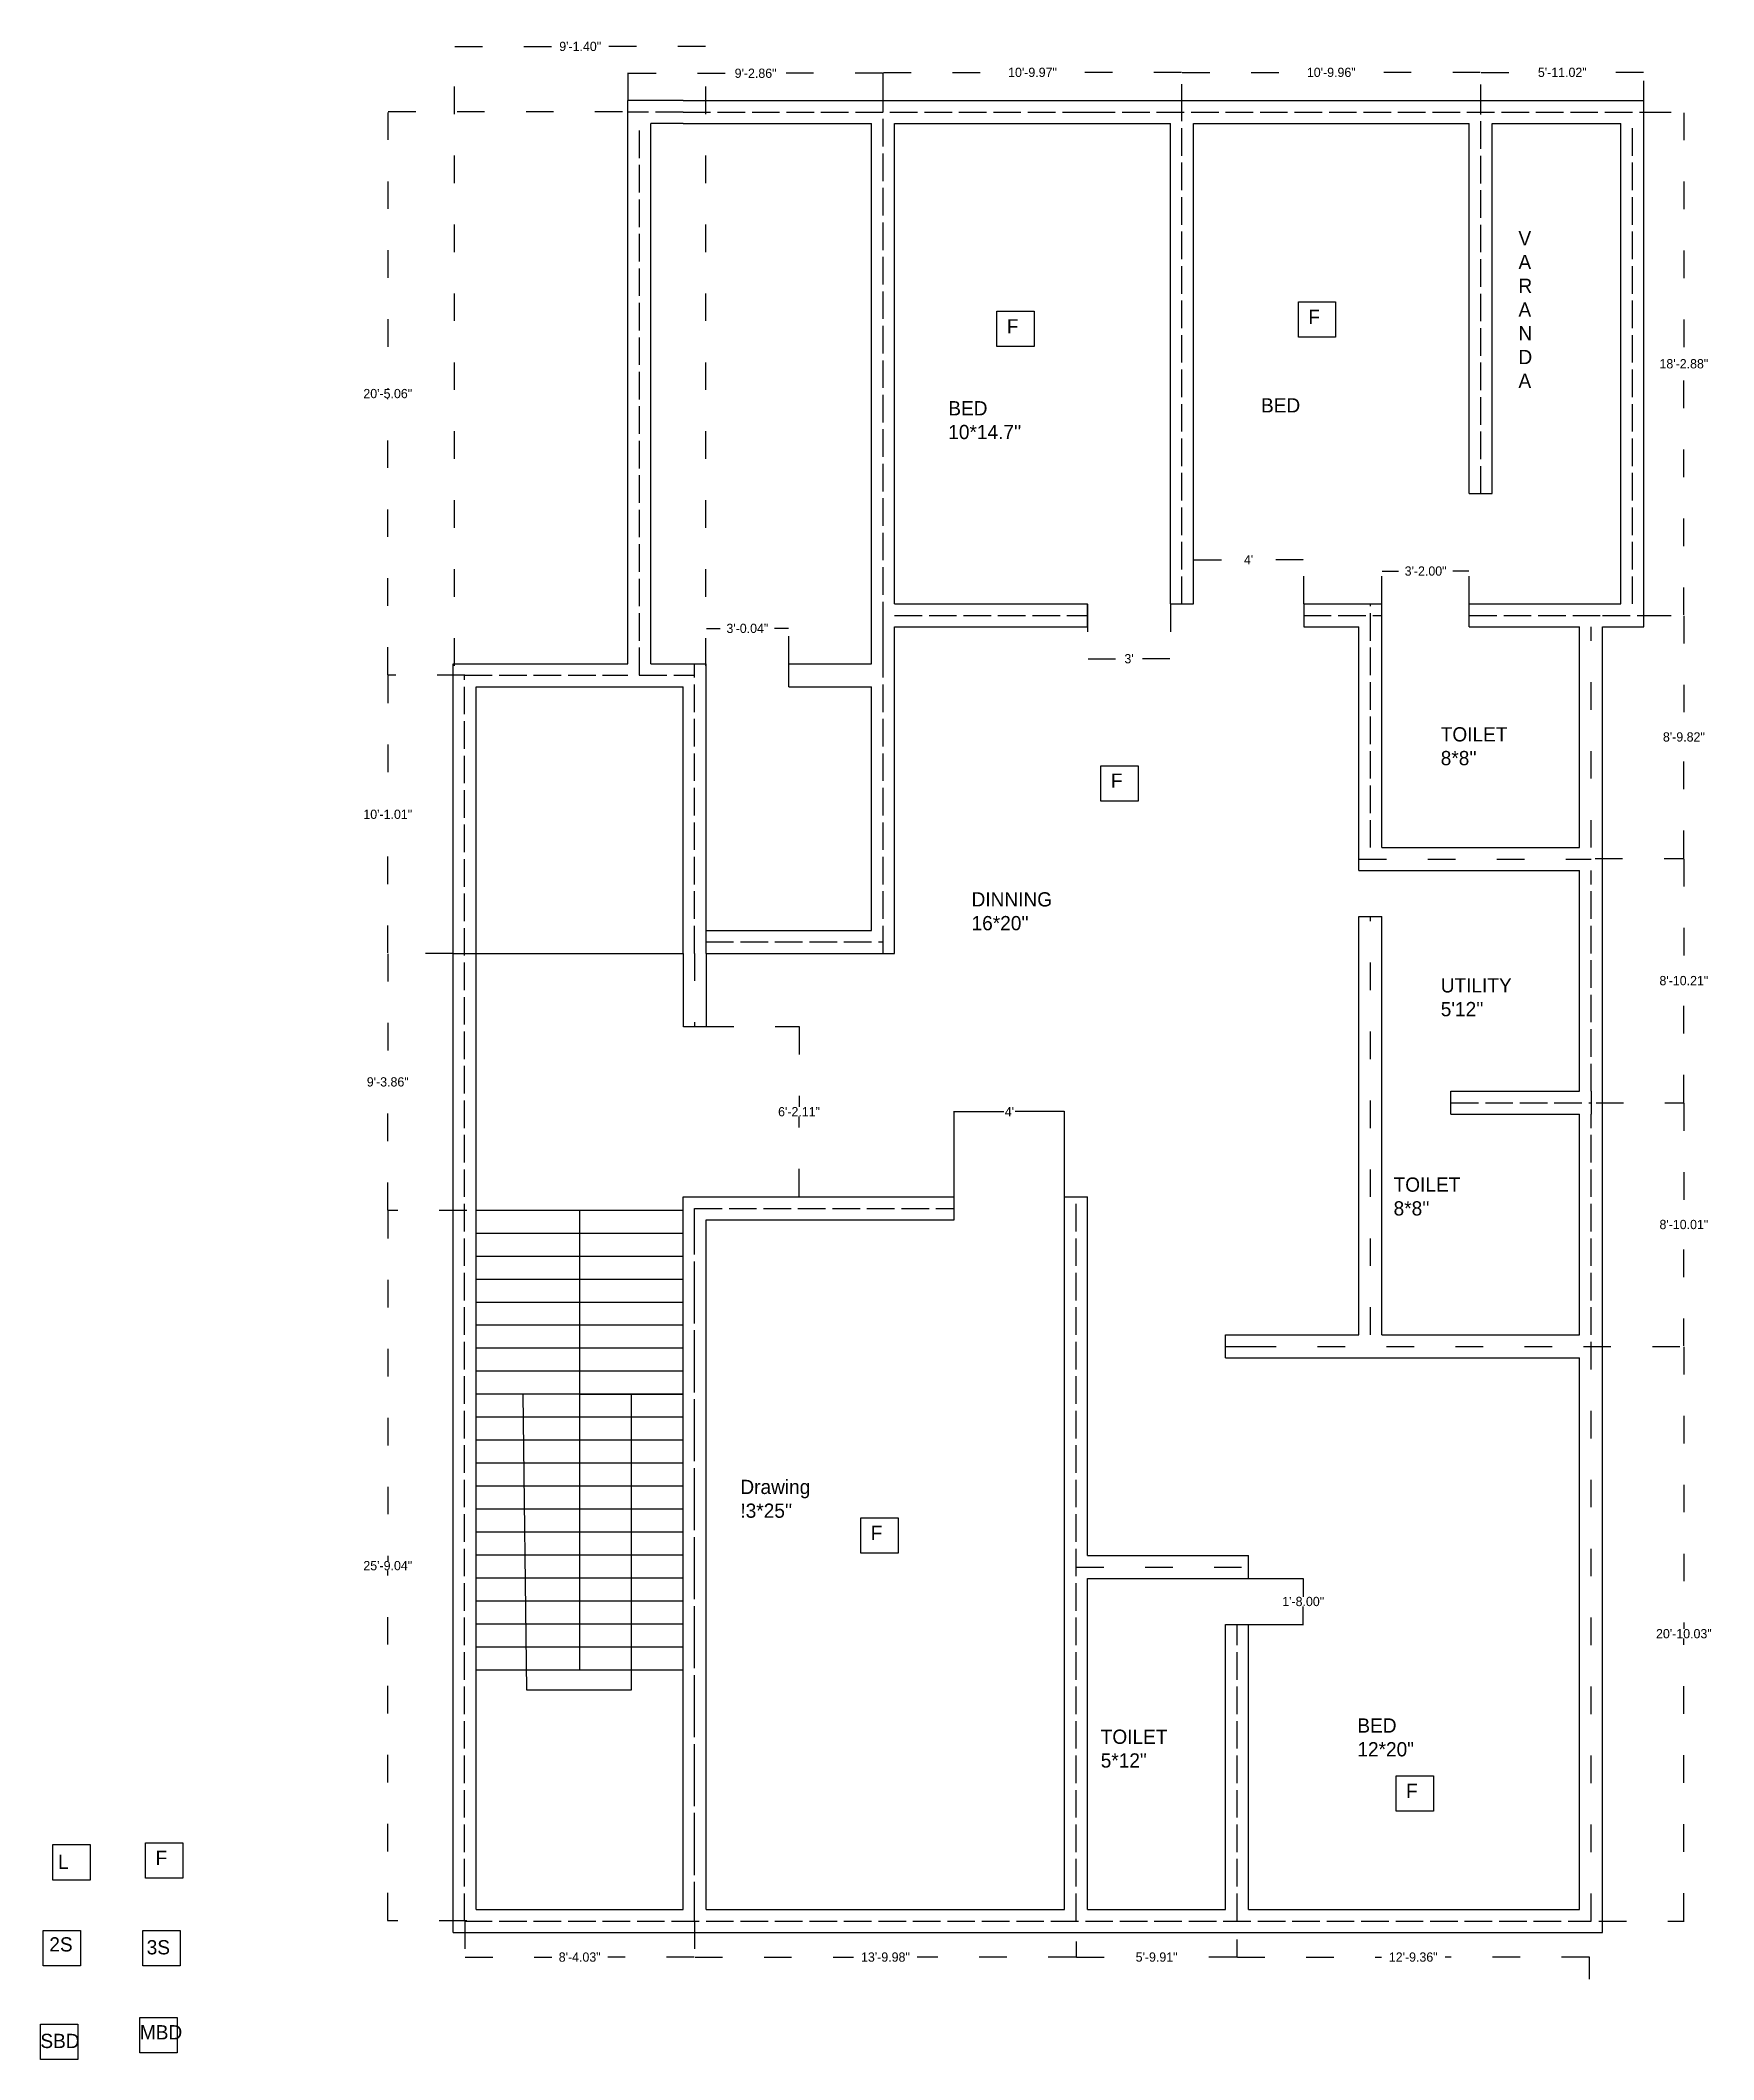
# Model space of a CAD drawing. Header units: inches. Extents: x -146 to 582, y -49 to 829.
import ezdxf

# ---------------------------------------------------------------- set-up
doc = ezdxf.new("R2010")
doc.units = ezdxf.units.IN
doc.header["$MEASUREMENT"] = 0
doc.linetypes.add('ACAD_ISO02W100', pattern=[15, 12, -3])
doc.linetypes.add('ACAD_ISO03W100', pattern=[30, 12, -18])
doc.linetypes.add('GAS_LINE', pattern='A,0.5,-0.2,["GAS",Standard,S=0.1,R=0,X=-0.1,Y=-0.05],-0.25', length=0.95)
doc.dimstyles.get("Standard").update_dxf_attribs({"dimtxt": 4.03, "dimasz": 0.18, "dimexe": 0.18, "dimexo": 0.0625, "dimgap": 0.09, "dimtad": 0, "dimtih": 1, "dimtoh": 1, "dimzin": 0, "dimdsep": 46, "dimlunit": 3, "dimtxsty": 'Standard', "dimcen": 0.09, "dimaunit": 1, "dimadec": 0, "dimazin": 0, "dimtfac": 1, "dimtofl": 0, "dimtmove": 0, "dimatfit": 3, "dimfxl": 0, "dimtolj": 1, "dimtzin": 0, "dimarcsym": 0})

# ---------------------------------------------------------------- blocks, each defined once
blk = doc.blocks.new('*D1')
at = {"color": 0, "linetype": 'ACAD_ISO03W100', "lineweight": -2}
for p, q in [((34.21, 557.07), (34.21, 826.68)), ((34.39, 826.5), (77.4, 826.5)), ((143.43, 826.5), (100.41, 826.5)), ((143.61, 557.07), (143.61, 826.68))]:
    blk.add_line(p, q, dxfattribs=at)
at = {"color": 0, "linetype": 'ACAD_ISO03W100'}
for points in [[(34.39, 826.53), (34.39, 826.47), (34.21, 826.5)], [(143.43, 826.53), (143.43, 826.47), (143.61, 826.5)]]:
    blk.add_solid(points, dxfattribs=at)
at = {"layer": 'Defpoints', "color": 0, "linetype": 'ACAD_ISO03W100'}
for p in [(143.61, 826.5), (34.21, 557.01), (143.61, 557.01)]:
    blk.add_point(p, dxfattribs=at)
at = {"color": 0, "linetype": 'ACAD_ISO03W100', "insert": (88.91, 826.5), "char_height": 4.03, "attachment_point": 5}
blk.add_mtext('\\A1;9\'-1.40"', dxfattribs=at)
blk = doc.blocks.new('*D2')
at = {"color": 0, "linetype": 'ACAD_ISO03W100', "lineweight": -2}
for p, q in [((109.78, 803.11), (109.78, 815)), ((109.96, 814.82), (152.69, 814.82)), ((220.46, 814.82), (177.72, 814.82)), ((220.64, 803.11), (220.64, 815))]:
    blk.add_line(p, q, dxfattribs=at)
at = {"color": 0, "linetype": 'ACAD_ISO03W100'}
for points in [[(109.96, 814.85), (109.96, 814.79), (109.78, 814.82)], [(220.46, 814.85), (220.46, 814.79), (220.64, 814.82)]]:
    blk.add_solid(points, dxfattribs=at)
at = {"layer": 'Defpoints', "color": 0, "linetype": 'ACAD_ISO03W100'}
for p in [(220.64, 814.82), (109.78, 803.05), (220.64, 803.05)]:
    blk.add_point(p, dxfattribs=at)
at = {"color": 0, "linetype": 'ACAD_ISO03W100', "insert": (165.21, 814.82), "char_height": 4.03, "attachment_point": 5}
blk.add_mtext('\\A1;9\'-2.86"', dxfattribs=at)
blk = doc.blocks.new('*D3')
at = {"color": 0, "linetype": 'ACAD_ISO03W100', "lineweight": -2}
for p, q in [((220.68, 798.09), (220.68, 815.4)), ((220.86, 815.22), (272.14, 815.22)), ((350.47, 815.22), (299.19, 815.22)), ((350.65, 798.09), (350.65, 815.4))]:
    blk.add_line(p, q, dxfattribs=at)
at = {"color": 0, "linetype": 'ACAD_ISO03W100'}
for points in [[(220.86, 815.25), (220.86, 815.19), (220.68, 815.22)], [(350.47, 815.25), (350.47, 815.19), (350.65, 815.22)]]:
    blk.add_solid(points, dxfattribs=at)
at = {"layer": 'Defpoints', "color": 0, "linetype": 'ACAD_ISO03W100'}
for p in [(350.65, 815.22), (220.68, 798.03), (350.65, 798.03)]:
    blk.add_point(p, dxfattribs=at)
at = {"color": 0, "linetype": 'ACAD_ISO03W100', "insert": (285.66, 815.22), "char_height": 4.03, "attachment_point": 5}
blk.add_mtext('\\A1;10\'-9.97"', dxfattribs=at)
blk = doc.blocks.new('*D4')
at = {"color": 0, "linetype": 'ACAD_ISO03W100', "lineweight": -2}
for p, q in [((350.65, 798.09), (350.65, 815.4)), ((350.83, 815.22), (402.11, 815.22)), ((480.43, 815.22), (429.15, 815.22)), ((480.61, 798), (480.61, 815.4))]:
    blk.add_line(p, q, dxfattribs=at)
at = {"color": 0, "linetype": 'ACAD_ISO03W100'}
for points in [[(350.83, 815.25), (350.83, 815.19), (350.65, 815.22)], [(480.43, 815.25), (480.43, 815.19), (480.61, 815.22)]]:
    blk.add_solid(points, dxfattribs=at)
at = {"layer": 'Defpoints', "color": 0, "linetype": 'ACAD_ISO03W100'}
for p in [(480.61, 815.22), (350.65, 798.03), (480.61, 797.93)]:
    blk.add_point(p, dxfattribs=at)
at = {"color": 0, "linetype": 'ACAD_ISO03W100', "insert": (415.63, 815.22), "char_height": 4.03, "attachment_point": 5}
blk.add_mtext('\\A1;10\'-9.96"', dxfattribs=at)
blk = doc.blocks.new('*D5')
at = {"color": 0, "linetype": 'ACAD_ISO03W100', "lineweight": -2}
for p, q in [((480.61, 798), (480.61, 815.4)), ((480.79, 815.22), (503.27, 815.22)), ((551.45, 815.22), (528.98, 815.22)), ((551.63, 799.57), (551.63, 815.4))]:
    blk.add_line(p, q, dxfattribs=at)
at = {"color": 0, "linetype": 'ACAD_ISO03W100'}
for points in [[(480.79, 815.25), (480.79, 815.19), (480.61, 815.22)], [(551.45, 815.25), (551.45, 815.19), (551.63, 815.22)]]:
    blk.add_solid(points, dxfattribs=at)
at = {"layer": 'Defpoints', "color": 0, "linetype": 'ACAD_ISO03W100'}
for p in [(551.63, 815.22), (551.63, 799.51), (480.61, 797.93)]:
    blk.add_point(p, dxfattribs=at)
at = {"color": 0, "linetype": 'ACAD_ISO03W100', "insert": (516.12, 815.22), "char_height": 4.03, "attachment_point": 5}
blk.add_mtext('\\A1;5\'-11.02"', dxfattribs=at)
blk = doc.blocks.new('*D6')
at = {"color": 0, "linetype": 'ACAD_ISO03W100', "lineweight": -2}
for p, q in [((551.45, 797.87), (569.18, 797.87)), ((569, 797.69), (569, 690.54)), ((569, 579.17), (569, 686.33)), ((551.45, 578.99), (569.18, 578.99))]:
    blk.add_line(p, q, dxfattribs=at)
at = {"color": 0, "linetype": 'ACAD_ISO03W100'}
for points in [[(568.97, 797.69), (569.03, 797.69), (569, 797.87)], [(568.97, 579.17), (569.03, 579.17), (569, 578.99)]]:
    blk.add_solid(points, dxfattribs=at)
at = {"layer": 'Defpoints', "color": 0, "linetype": 'ACAD_ISO03W100'}
for p in [(551.39, 797.87), (551.39, 578.99), (569, 578.99)]:
    blk.add_point(p, dxfattribs=at)
at = {"color": 0, "linetype": 'ACAD_ISO03W100', "insert": (569, 688.43), "char_height": 4.03, "attachment_point": 5}
blk.add_mtext('\\A1;18\'-2.88"', dxfattribs=at)
blk = doc.blocks.new('*D7')
at = {"color": 0, "linetype": 'ACAD_ISO03W100', "lineweight": -2}
for p, q in [((551.45, 578.99), (569.18, 578.99)), ((569, 578.81), (569, 528.19)), ((569, 473.35), (569, 523.98)), ((530.37, 473.17), (569.18, 473.17))]:
    blk.add_line(p, q, dxfattribs=at)
at = {"color": 0, "linetype": 'ACAD_ISO03W100'}
for points in [[(568.97, 578.81), (569.03, 578.81), (569, 578.99)], [(568.97, 473.35), (569.03, 473.35), (569, 473.17)]]:
    blk.add_solid(points, dxfattribs=at)
at = {"layer": 'Defpoints', "color": 0, "linetype": 'ACAD_ISO03W100'}
for p in [(551.39, 578.99), (530.31, 473.17), (569, 473.17)]:
    blk.add_point(p, dxfattribs=at)
at = {"color": 0, "linetype": 'ACAD_ISO03W100', "insert": (569, 526.08), "char_height": 4.03, "attachment_point": 5}
blk.add_mtext('\\A1;8\'-9.82"', dxfattribs=at)
blk = doc.blocks.new('*D8')
at = {"color": 0, "linetype": 'ACAD_ISO03W100', "lineweight": -2}
for p, q in [((530.37, 473.17), (569.18, 473.17)), ((569, 472.99), (569, 422.17)), ((569, 367.14), (569, 417.96)), ((530.78, 366.96), (569.18, 366.96))]:
    blk.add_line(p, q, dxfattribs=at)
at = {"color": 0, "linetype": 'ACAD_ISO03W100'}
for points in [[(568.97, 472.99), (569.03, 472.99), (569, 473.17)], [(568.97, 367.14), (569.03, 367.14), (569, 366.96)]]:
    blk.add_solid(points, dxfattribs=at)
at = {"layer": 'Defpoints', "color": 0, "linetype": 'ACAD_ISO03W100'}
for p in [(530.31, 473.17), (530.72, 366.96), (569, 366.96)]:
    blk.add_point(p, dxfattribs=at)
at = {"color": 0, "linetype": 'ACAD_ISO03W100', "insert": (569, 420.07), "char_height": 4.03, "attachment_point": 5}
blk.add_mtext('\\A1;8\'-10.21"', dxfattribs=at)
blk = doc.blocks.new('*D9')
at = {"color": 0, "linetype": 'ACAD_ISO03W100', "lineweight": -2}
for p, q in [((530.78, 366.96), (569.18, 366.96)), ((569, 366.78), (569, 316.06)), ((569, 261.13), (569, 311.85)), ((525.29, 260.95), (569.18, 260.95))]:
    blk.add_line(p, q, dxfattribs=at)
at = {"color": 0, "linetype": 'ACAD_ISO03W100'}
for points in [[(568.97, 366.78), (569.03, 366.78), (569, 366.96)], [(568.97, 261.13), (569.03, 261.13), (569, 260.95)]]:
    blk.add_solid(points, dxfattribs=at)
at = {"layer": 'Defpoints', "color": 0, "linetype": 'ACAD_ISO03W100'}
for p in [(530.72, 366.96), (525.23, 260.95), (569, 260.95)]:
    blk.add_point(p, dxfattribs=at)
at = {"color": 0, "linetype": 'ACAD_ISO03W100', "insert": (569, 313.96), "char_height": 4.03, "attachment_point": 5}
blk.add_mtext('\\A1;8\'-10.01"', dxfattribs=at)
blk = doc.blocks.new('*D10')
at = {"color": 0, "linetype": 'ACAD_ISO03W100', "lineweight": -2}
for p, q in [((525.29, 260.95), (569.18, 260.95)), ((569, 260.77), (569, 138.05)), ((569, 11.11), (569, 133.84)), ((532.01, 10.93), (569.18, 10.93))]:
    blk.add_line(p, q, dxfattribs=at)
at = {"color": 0, "linetype": 'ACAD_ISO03W100'}
for points in [[(568.97, 260.77), (569.03, 260.77), (569, 260.95)], [(568.97, 11.11), (569.03, 11.11), (569, 10.93)]]:
    blk.add_solid(points, dxfattribs=at)
at = {"layer": 'Defpoints', "color": 0, "linetype": 'ACAD_ISO03W100'}
for p in [(525.23, 260.95), (531.95, 10.93), (569, 10.93)]:
    blk.add_point(p, dxfattribs=at)
at = {"color": 0, "linetype": 'ACAD_ISO03W100', "insert": (569, 135.94), "char_height": 4.03, "attachment_point": 5}
blk.add_mtext('\\A1;20\'-10.03"', dxfattribs=at)
blk = doc.blocks.new('*D11')
at = {"color": 0, "linetype": 'ACAD_ISO03W100', "lineweight": -2}
for p, q in [((38.67, 10.86), (38.67, -4.94)), ((138.7, 10.86), (138.7, -4.94)), ((38.85, -4.76), (76.51, -4.76)), ((138.52, -4.76), (100.87, -4.76))]:
    blk.add_line(p, q, dxfattribs=at)
at = {"color": 0, "linetype": 'ACAD_ISO03W100'}
for points in [[(38.85, -4.73), (38.85, -4.79), (38.67, -4.76)], [(138.52, -4.73), (138.52, -4.79), (138.7, -4.76)]]:
    blk.add_solid(points, dxfattribs=at)
at = {"layer": 'Defpoints', "color": 0, "linetype": 'ACAD_ISO03W100'}
for p in [(38.67, 10.92), (138.7, 10.92), (138.7, -4.76)]:
    blk.add_point(p, dxfattribs=at)
at = {"color": 0, "linetype": 'ACAD_ISO03W100', "insert": (88.69, -4.76), "char_height": 4.03, "attachment_point": 5}
blk.add_mtext('\\A1;8\'-4.03"', dxfattribs=at)
blk = doc.blocks.new('*D12')
at = {"color": 0, "linetype": 'ACAD_ISO03W100', "lineweight": -2}
for p, q in [((138.7, 10.86), (138.7, -4.94)), ((304.68, 2.08), (304.68, -4.94)), ((138.88, -4.76), (207.83, -4.76)), ((304.5, -4.76), (235.55, -4.76))]:
    blk.add_line(p, q, dxfattribs=at)
at = {"color": 0, "linetype": 'ACAD_ISO03W100'}
for points in [[(138.88, -4.73), (138.88, -4.79), (138.7, -4.76)], [(304.5, -4.73), (304.5, -4.79), (304.68, -4.76)]]:
    blk.add_solid(points, dxfattribs=at)
at = {"layer": 'Defpoints', "color": 0, "linetype": 'ACAD_ISO03W100'}
for p in [(138.7, 10.92), (304.68, 2.14), (304.68, -4.76)]:
    blk.add_point(p, dxfattribs=at)
at = {"color": 0, "linetype": 'ACAD_ISO03W100', "insert": (221.69, -4.76), "char_height": 4.03, "attachment_point": 5}
blk.add_mtext('\\A1;13\'-9.98"', dxfattribs=at)
blk = doc.blocks.new('*D13')
at = {"color": 0, "linetype": 'ACAD_ISO03W100', "lineweight": -2}
for p, q in [((304.68, 2.08), (304.68, -4.94)), ((374.59, 2.87), (374.59, -4.94)), ((304.86, -4.76), (327.79, -4.76)), ((374.41, -4.76), (351.48, -4.76))]:
    blk.add_line(p, q, dxfattribs=at)
at = {"color": 0, "linetype": 'ACAD_ISO03W100'}
for points in [[(304.86, -4.73), (304.86, -4.79), (304.68, -4.76)], [(374.41, -4.73), (374.41, -4.79), (374.59, -4.76)]]:
    blk.add_solid(points, dxfattribs=at)
at = {"layer": 'Defpoints', "color": 0, "linetype": 'ACAD_ISO03W100'}
for p in [(304.68, 2.14), (374.59, 2.93), (374.59, -4.76)]:
    blk.add_point(p, dxfattribs=at)
at = {"color": 0, "linetype": 'ACAD_ISO03W100', "insert": (339.64, -4.76), "char_height": 4.03, "attachment_point": 5}
blk.add_mtext('\\A1;5\'-9.91"', dxfattribs=at)
blk = doc.blocks.new('*D14')
at = {"color": 0, "linetype": 'ACAD_ISO03W100', "lineweight": -2}
for p, q in [((374.59, 2.87), (374.59, -4.94)), ((374.77, -4.76), (437.41, -4.76)), ((527.77, -4.76), (465.13, -4.76)), ((527.95, -14.39), (527.95, -4.58))]:
    blk.add_line(p, q, dxfattribs=at)
at = {"color": 0, "linetype": 'ACAD_ISO03W100'}
for points in [[(374.77, -4.73), (374.77, -4.79), (374.59, -4.76)], [(527.77, -4.73), (527.77, -4.79), (527.95, -4.76)]]:
    blk.add_solid(points, dxfattribs=at)
at = {"layer": 'Defpoints', "color": 0, "linetype": 'ACAD_ISO03W100'}
for p in [(374.59, 2.93), (527.95, -4.76), (527.95, -14.45)]:
    blk.add_point(p, dxfattribs=at)
at = {"color": 0, "linetype": 'ACAD_ISO03W100', "insert": (451.27, -4.76), "char_height": 4.03, "attachment_point": 5}
blk.add_mtext('\\A1;12\'-9.36"', dxfattribs=at)
blk = doc.blocks.new('*D15')
at = {"color": 0, "linetype": 'ACAD_ISO03W100', "lineweight": -2}
for p, q in [((39.58, 320.07), (5.02, 320.07)), ((5.2, 319.89), (5.2, 167.66)), ((5.2, 11.21), (5.2, 163.45)), ((39.58, 11.03), (5.02, 11.03))]:
    blk.add_line(p, q, dxfattribs=at)
at = {"color": 0, "linetype": 'ACAD_ISO03W100'}
for points in [[(5.17, 319.89), (5.23, 319.89), (5.2, 320.07)], [(5.17, 11.21), (5.23, 11.21), (5.2, 11.03)]]:
    blk.add_solid(points, dxfattribs=at)
at = {"layer": 'Defpoints', "color": 0, "linetype": 'ACAD_ISO03W100'}
for p in [(5.2, 320.07), (39.64, 320.07), (39.64, 11.03)]:
    blk.add_point(p, dxfattribs=at)
at = {"color": 0, "linetype": 'ACAD_ISO03W100', "insert": (5.2, 165.55), "char_height": 4.03, "attachment_point": 5}
blk.add_mtext('\\A1;25\'-9.04"', dxfattribs=at)
blk = doc.blocks.new('*D16')
at = {"color": 0, "linetype": 'ACAD_ISO03W100', "lineweight": -2}
for p, q in [((33.59, 431.93), (5.02, 431.93)), ((5.2, 431.75), (5.2, 378.11)), ((5.2, 320.25), (5.2, 373.9)), ((39.58, 320.07), (5.02, 320.07))]:
    blk.add_line(p, q, dxfattribs=at)
at = {"color": 0, "linetype": 'ACAD_ISO03W100'}
for points in [[(5.17, 431.75), (5.23, 431.75), (5.2, 431.93)], [(5.17, 320.25), (5.23, 320.25), (5.2, 320.07)]]:
    blk.add_solid(points, dxfattribs=at)
at = {"layer": 'Defpoints', "color": 0, "linetype": 'ACAD_ISO03W100'}
for p in [(5.2, 431.93), (33.65, 431.93), (39.64, 320.07)]:
    blk.add_point(p, dxfattribs=at)
at = {"color": 0, "linetype": 'ACAD_ISO03W100', "insert": (5.2, 376), "char_height": 4.03, "attachment_point": 5}
blk.add_mtext('\\A1;9\'-3.86"', dxfattribs=at)
blk = doc.blocks.new('*D17')
at = {"color": 0, "linetype": 'ACAD_ISO03W100', "lineweight": -2}
for p, q in [((38.7, 552.94), (5.02, 552.94)), ((5.2, 552.76), (5.2, 494.54)), ((5.2, 432.11), (5.2, 490.33)), ((33.59, 431.93), (5.02, 431.93))]:
    blk.add_line(p, q, dxfattribs=at)
at = {"color": 0, "linetype": 'ACAD_ISO03W100'}
for points in [[(5.17, 552.76), (5.23, 552.76), (5.2, 552.94)], [(5.17, 432.11), (5.23, 432.11), (5.2, 431.93)]]:
    blk.add_solid(points, dxfattribs=at)
at = {"layer": 'Defpoints', "color": 0, "linetype": 'ACAD_ISO03W100'}
for p in [(5.2, 552.94), (38.76, 552.94), (33.65, 431.93)]:
    blk.add_point(p, dxfattribs=at)
at = {"color": 0, "linetype": 'ACAD_ISO03W100', "insert": (5.2, 492.43), "char_height": 4.03, "attachment_point": 5}
blk.add_mtext('\\A1;10\'-1.01"', dxfattribs=at)
blk = doc.blocks.new('*D18')
at = {"color": 0, "linetype": 'ACAD_ISO03W100', "lineweight": -2}
for p, q in [((107.35, 797.99), (5.02, 797.99)), ((5.2, 797.81), (5.2, 677.57)), ((5.2, 553.12), (5.2, 673.36)), ((38.7, 552.94), (5.02, 552.94))]:
    blk.add_line(p, q, dxfattribs=at)
at = {"color": 0, "linetype": 'ACAD_ISO03W100'}
for points in [[(5.17, 797.81), (5.23, 797.81), (5.2, 797.99)], [(5.17, 553.12), (5.23, 553.12), (5.2, 552.94)]]:
    blk.add_solid(points, dxfattribs=at)
at = {"layer": 'Defpoints', "color": 0, "linetype": 'ACAD_ISO03W100'}
for p in [(5.2, 797.99), (107.41, 797.99), (38.76, 552.94)]:
    blk.add_point(p, dxfattribs=at)
at = {"color": 0, "linetype": 'ACAD_ISO03W100', "insert": (5.2, 675.46), "char_height": 4.03, "attachment_point": 5}
blk.add_mtext('\\A1;20\'-5.06"', dxfattribs=at)
blk = doc.blocks.new('*D19')
at = {"color": 0, "linetype": 'ACAD_ISO03W100', "lineweight": -2}
for p, q in [((143.74, 400.1), (184.29, 400.1)), ((184.11, 399.92), (184.11, 365.15)), ((184.11, 326.17), (184.11, 360.94)), ((143.74, 325.99), (184.29, 325.99))]:
    blk.add_line(p, q, dxfattribs=at)
at = {"color": 0, "linetype": 'ACAD_ISO03W100'}
for points in [[(184.08, 399.92), (184.14, 399.92), (184.11, 400.1)], [(184.08, 326.17), (184.14, 326.17), (184.11, 325.99)]]:
    blk.add_solid(points, dxfattribs=at)
at = {"layer": 'Defpoints', "color": 0, "linetype": 'ACAD_ISO03W100'}
for p in [(143.68, 400.1), (143.68, 325.99), (184.11, 325.99)]:
    blk.add_point(p, dxfattribs=at)
at = {"color": 0, "linetype": 'ACAD_ISO03W100', "insert": (184.11, 363.04), "char_height": 4.03, "attachment_point": 5}
blk.add_mtext('\\A1;6\'-2.11"', dxfattribs=at)
blk = doc.blocks.new('*D20')
at = {"color": 0, "linetype": 'ACAD_ISO03W100', "lineweight": -2}
for p, q in [((437.65, 584.01), (437.65, 598.43)), ((437.83, 598.25), (444.8, 598.25)), ((475.47, 598.25), (468.49, 598.25)), ((475.65, 584.01), (475.65, 598.43))]:
    blk.add_line(p, q, dxfattribs=at)
at = {"color": 0, "linetype": 'ACAD_ISO03W100'}
for points in [[(437.83, 598.28), (437.83, 598.22), (437.65, 598.25)], [(475.47, 598.28), (475.47, 598.22), (475.65, 598.25)]]:
    blk.add_solid(points, dxfattribs=at)
at = {"layer": 'Defpoints', "color": 0, "linetype": 'ACAD_ISO03W100'}
for p in [(475.65, 598.25), (437.65, 583.95), (475.65, 583.95)]:
    blk.add_point(p, dxfattribs=at)
at = {"color": 0, "linetype": 'ACAD_ISO03W100', "insert": (456.65, 598.25), "char_height": 4.03, "attachment_point": 5}
blk.add_mtext('\\A1;3\'-2.00"', dxfattribs=at)
blk = doc.blocks.new('*D21')
at = {"color": 0, "linetype": 'ACAD_ISO03W100', "lineweight": -2}
for p, q in [((309.65, 583.89), (309.65, 559.94)), ((345.65, 583.89), (345.65, 559.94)), ((309.83, 560.12), (325.2, 560.12)), ((345.47, 560.12), (330.09, 560.12))]:
    blk.add_line(p, q, dxfattribs=at)
at = {"color": 0, "linetype": 'ACAD_ISO03W100'}
for points in [[(309.83, 560.15), (309.83, 560.09), (309.65, 560.12)], [(345.47, 560.15), (345.47, 560.09), (345.65, 560.12)]]:
    blk.add_solid(points, dxfattribs=at)
at = {"layer": 'Defpoints', "color": 0, "linetype": 'ACAD_ISO03W100'}
for p in [(309.65, 583.95), (345.65, 583.95), (345.65, 560.12)]:
    blk.add_point(p, dxfattribs=at)
at = {"color": 0, "linetype": 'ACAD_ISO03W100', "insert": (327.65, 560.12), "char_height": 4.03, "attachment_point": 5}
blk.add_mtext("\\A1;3'", dxfattribs=at)
blk = doc.blocks.new('*D22')
at = {"color": 0, "linetype": 'ACAD_ISO03W100', "lineweight": -2}
for p, q in [((355.65, 584.01), (355.65, 603.32)), ((355.83, 603.14), (377.2, 603.14)), ((403.46, 603.14), (382.09, 603.14)), ((403.64, 584.01), (403.64, 603.32))]:
    blk.add_line(p, q, dxfattribs=at)
at = {"color": 0, "linetype": 'ACAD_ISO03W100'}
for points in [[(355.83, 603.17), (355.83, 603.11), (355.65, 603.14)], [(403.46, 603.17), (403.46, 603.11), (403.64, 603.14)]]:
    blk.add_solid(points, dxfattribs=at)
at = {"layer": 'Defpoints', "color": 0, "linetype": 'ACAD_ISO03W100'}
for p in [(403.64, 603.14), (355.65, 583.95), (403.64, 583.95)]:
    blk.add_point(p, dxfattribs=at)
at = {"color": 0, "linetype": 'ACAD_ISO03W100', "insert": (379.64, 603.14), "char_height": 4.03, "attachment_point": 5}
blk.add_mtext("\\A1;4'", dxfattribs=at)
blk = doc.blocks.new('*D23')
at = {"color": 0, "linetype": 'ACAD_ISO03W100', "lineweight": -2}
for p, q in [((143.61, 557.13), (143.61, 573.5)), ((143.79, 573.32), (149.78, 573.32)), ((179.47, 573.32), (173.47, 573.32)), ((179.65, 558.01), (179.65, 573.5))]:
    blk.add_line(p, q, dxfattribs=at)
at = {"color": 0, "linetype": 'ACAD_ISO03W100'}
for points in [[(143.79, 573.35), (143.79, 573.29), (143.61, 573.32)], [(179.47, 573.35), (179.47, 573.29), (179.65, 573.32)]]:
    blk.add_solid(points, dxfattribs=at)
at = {"layer": 'Defpoints', "color": 0, "linetype": 'ACAD_ISO03W100'}
for p in [(179.65, 573.32), (143.61, 557.07), (179.65, 557.95)]:
    blk.add_point(p, dxfattribs=at)
at = {"color": 0, "linetype": 'ACAD_ISO03W100', "insert": (161.63, 573.32), "char_height": 4.03, "attachment_point": 5}
blk.add_mtext('\\A1;3\'-0.04"', dxfattribs=at)
blk = doc.blocks.new('*D24')
at = {"color": 0, "lineweight": -2}
for p, q in [((251.65, 326.01), (251.65, 363.26)), ((251.83, 363.08), (273.2, 363.08)), ((299.47, 363.08), (278.09, 363.08)), ((299.65, 326.01), (299.65, 363.26))]:
    blk.add_line(p, q, dxfattribs=at)
at = {"color": 0}
for points in [[(251.83, 363.11), (251.83, 363.05), (251.65, 363.08)], [(299.47, 363.11), (299.47, 363.05), (299.65, 363.08)]]:
    blk.add_solid(points, dxfattribs=at)
at = {"layer": 'Defpoints', "color": 0}
for p in [(299.65, 363.08), (251.65, 325.95), (299.65, 325.95)]:
    blk.add_point(p, dxfattribs=at)
at = {"color": 0, "insert": (275.65, 363.08), "char_height": 4.03, "attachment_point": 5}
blk.add_mtext("\\A1;4'", dxfattribs=at)
blk = doc.blocks.new('*D25')
at = {"color": 0, "lineweight": -2}
for p, q in [((379.71, 159.95), (403.59, 159.95)), ((403.41, 159.77), (403.41, 152.05)), ((403.41, 140.13), (403.41, 147.84)), ((379.71, 139.95), (403.59, 139.95))]:
    blk.add_line(p, q, dxfattribs=at)
at = {"color": 0}
for points in [[(403.38, 159.77), (403.44, 159.77), (403.41, 159.95)], [(403.38, 140.13), (403.44, 140.13), (403.41, 139.95)]]:
    blk.add_solid(points, dxfattribs=at)
at = {"layer": 'Defpoints', "color": 0}
for p in [(379.65, 159.95), (379.65, 139.95), (403.41, 139.95)]:
    blk.add_point(p, dxfattribs=at)
at = {"color": 0, "insert": (403.41, 149.95), "char_height": 4.03, "attachment_point": 5}
blk.add_mtext('\\A1;1\'-8.00"', dxfattribs=at)

msp = doc.modelspace()

# ---------------------------------------------------------------- linework, layer by layer
for p, q in [((109.645, 557.949), (109.645, 802.949)), ((133.645, 802.949), (109.645, 802.949)), ((133.645, 802.949), (309.645, 802.949)), ((309.645, 802.949), (551.645, 802.949)), ((551.645, 573.949), (551.645, 802.949)), ((119.645, 557.949), (119.645, 792.949)), ((133.645, 792.949), (119.645, 792.949)), ((133.645, 792.949), (215.645, 792.949)), ((215.645, 557.949), (215.645, 792.949)), ((225.645, 792.949), (309.645, 792.949)), ((225.645, 583.949), (225.645, 792.949)), ((309.645, 792.949), (345.645, 792.949)), ((345.645, 583.949), (345.645, 792.949)), ((355.645, 583.949), (355.645, 792.949)), ((355.645, 792.949), (475.645, 792.949)), ((475.645, 631.949), (475.645, 792.949)), ((485.645, 631.949), (485.645, 792.949)), ((485.645, 792.949), (541.645, 792.949)), ((541.645, 583.949), (541.645, 792.949)), ((475.645, 631.949), (485.645, 631.949)), ((225.645, 583.949), (309.645, 583.949)), ((309.645, 573.949), (309.645, 583.949)), ((345.645, 583.949), (355.645, 583.949)), ((403.643, 583.949), (437.645, 583.949)), ((403.643, 583.949), (403.643, 573.949)), ((437.645, 477.949), (437.645, 583.949)), ((475.645, 573.949), (475.645, 583.949)), ((475.645, 583.949), (541.645, 583.949)), ((225.645, 573.949), (309.645, 573.949)), ((225.645, 431.949), (225.645, 573.949)), ((403.643, 573.949), (427.645, 573.949)), ((427.645, 467.949), (427.645, 573.949)), ((475.645, 573.949), (523.645, 573.949)), ((523.645, 477.949), (523.645, 573.949)), ((533.645, 265.949), (533.645, 573.949)), ((533.645, 573.949), (551.645, 573.949)), ((33.645, 5.949), (33.645, 557.949)), ((33.645, 557.949), (109.645, 557.949)), ((33.645, 557.949), (109.645, 557.949)), ((119.645, 557.949), (143.645, 557.949)), ((119.645, 557.949), (143.645, 557.949)), ((143.645, 431.949), (143.645, 557.949)), ((179.645, 557.949), (215.645, 557.949)), ((179.645, 557.949), (215.645, 557.949)), ((179.645, 547.949), (179.645, 557.949)), ((43.645, 15.949), (43.645, 547.949)), ((43.645, 547.949), (133.645, 547.949)), ((133.645, 431.949), (133.645, 547.949)), ((179.645, 547.949), (215.645, 547.949)), ((215.645, 441.949), (215.645, 547.949)), ((437.645, 477.949), (523.645, 477.949)), ((427.645, 467.949), (523.645, 467.949)), ((523.645, 371.949), (523.645, 467.949)), ((143.645, 441.949), (215.645, 441.949)), ((427.645, 265.949), (427.645, 447.949)), ((427.645, 447.949), (437.645, 447.949)), ((437.645, 265.949), (437.645, 447.949)), ((437.645, 265.949), (437.645, 447.949)), ((33.645, 431.949), (43.645, 431.949)), ((43.272, 431.946), (133.645, 431.946)), ((133.645, 431.949), (133.645, 399.949)), ((143.645, 431.949), (143.645, 399.949)), ((143.645, 431.949), (225.645, 431.949)), ((133.826, 400.074), (143.539, 400.074)), ((467.645, 361.949), (467.645, 371.949)), ((467.645, 371.949), (523.645, 371.949)), ((467.645, 361.949), (523.645, 361.949)), ((523.645, 265.949), (523.645, 361.949)), ((133.645, 15.949), (133.645, 325.949)), ((133.645, 325.949), (251.645, 325.949)), ((251.645, 315.949), (251.645, 325.949)), ((299.645, 15.949), (299.645, 325.949)), ((299.645, 325.949), (309.645, 325.949)), ((309.645, 169.949), (309.645, 325.949)), ((133.645, 320.119), (43.645, 320.119)), ((88.645, 320.119), (88.645, 120.119)), ((133.645, 310.119), (43.645, 310.119)), ((143.645, 15.949), (143.645, 315.949)), ((143.645, 315.949), (251.645, 315.949)), ((133.645, 300.119), (43.645, 300.119)), ((133.645, 290.119), (43.645, 290.119)), ((133.645, 280.119), (43.645, 280.119)), ((133.645, 270.119), (43.645, 270.119)), ((369.645, 265.949), (379.645, 265.949)), ((369.645, 255.949), (369.645, 265.949)), ((379.645, 265.949), (382.135, 265.949)), ((382.135, 265.949), (427.645, 265.949)), ((437.645, 265.949), (523.645, 265.949)), ((533.645, 5.949), (533.645, 265.949)), ((133.645, 260.119), (43.645, 260.119)), ((369.645, 260.949), (379.645, 260.949)), ((369.645, 255.949), (379.645, 255.949)), ((379.645, 255.949), (523.645, 255.949)), ((523.645, 15.949), (523.645, 255.949)), ((133.645, 250.119), (43.645, 250.119)), ((133.645, 240.119), (43.645, 240.119)), ((88.645, 240.119), (133.645, 240.119)), ((111.145, 240.119), (111.145, 111.343)), ((133.645, 230.119), (43.645, 230.119)), ((133.645, 220.119), (43.645, 220.119)), ((133.645, 210.119), (43.645, 210.119)), ((133.645, 200.119), (43.645, 200.119)), ((133.645, 190.119), (43.645, 190.119)), ((133.645, 180.119), (43.645, 180.119)), ((133.645, 170.119), (43.645, 170.119)), ((309.645, 169.949), (369.645, 169.949)), ((309.7, 170.023), (379.645, 170.023)), ((369.645, 169.949), (369.645, 170.023)), ((379.645, 159.949), (379.645, 170.023)), ((133.645, 160.119), (43.645, 160.119)), ((309.645, 15.949), (309.645, 159.949)), ((309.645, 159.949), (379.645, 159.949)), ((133.645, 150.119), (43.645, 150.119)), ((133.645, 140.119), (43.645, 140.119)), ((369.645, 15.949), (369.645, 139.949)), ((369.645, 139.949), (379.645, 139.949)), ((379.645, 15.949), (379.645, 139.949)), ((133.645, 130.119), (43.645, 130.119)), ((133.645, 120.119), (43.645, 120.119)), ((111.145, 111.343), (65.708, 111.343)), ((43.645, 15.949), (133.645, 15.949)), ((143.645, 15.949), (299.645, 15.949)), ((309.645, 15.949), (369.645, 15.949)), ((379.645, 15.949), (523.645, 15.949)), ((33.645, 5.949), (533.645, 5.949))]:
    msp.add_line(p, q)
at = {"linetype": 'ACAD_ISO02W100'}
for p, q in [((133.645, 797.949), (109.645, 797.949)), ((114.645, 552.949), (114.645, 792.949)), ((133.645, 797.949), (309.645, 797.949)), ((220.645, 557.949), (220.645, 797.949)), ((309.645, 797.949), (551.645, 797.949)), ((350.645, 583.949), (350.645, 797.949)), ((480.645, 631.949), (480.645, 797.949)), ((546.645, 583.949), (546.645, 792.949)), ((432.645, 477.949), (432.645, 583.949)), ((220.645, 431.949), (220.645, 573.949)), ((225.645, 578.949), (309.645, 578.949)), ((403.643, 578.949), (437.645, 578.949)), ((475.645, 578.949), (541.645, 578.949)), ((533.645, 578.949), (551.645, 578.949)), ((138.645, 431.949), (138.645, 557.949)), ((38.645, 552.949), (109.645, 552.949)), ((38.645, 10.949), (38.645, 552.949)), ((114.633, 552.936), (138.621, 552.936)), ((528.645, 371.949), (528.645, 467.949)), ((143.645, 436.949), (220.645, 436.949)), ((467.645, 366.949), (528.647, 366.949)), ((528.645, 265.949), (528.645, 361.949)), ((304.645, 10.949), (304.645, 325.949)), ((138.645, 320.949), (251.645, 320.949)), ((138.645, 15.949), (138.645, 320.949)), ((374.645, 10.949), (374.645, 139.949)), ((38.645, 10.949), (528.645, 10.949))]:
    msp.add_line(p, q, dxfattribs=at)
at = {"linetype": 'ACAD_ISO03W100'}
for p, q in [((528.645, 477.949), (528.645, 573.949)), ((427.645, 472.949), (528.651, 472.949)), ((432.645, 265.949), (432.645, 447.949)), ((138.645, 431.949), (138.645, 399.949)), ((528.647, 371.939), (528.647, 361.96)), ((138.645, 10.949), (138.645, 315.949)), ((528.645, 10.949), (528.645, 265.949)), ((379.645, 260.949), (523.645, 260.949)), ((304.645, 164.949), (379.645, 164.949))]:
    msp.add_line(p, q, dxfattribs=at)
at = {"linetype": 'GAS_LINE'}
msp.add_line((65.708, 111.343), (64.174, 240.119), dxfattribs=at)
for points in [[(401.295, 715.362), (417.52, 715.362), (417.52, 699.983), (401.295, 699.983)], [(270.169, 711.293), (286.394, 711.293), (286.394, 695.914), (270.169, 695.914)], [(315.434, 513.601), (331.659, 513.601), (331.659, 498.222), (315.434, 498.222)], [(210.969, 186.357), (227.193, 186.357), (227.193, 170.978), (210.969, 170.978)], [(443.831, 74.116), (460.055, 74.116), (460.055, 58.737), (443.831, 58.737)], [(-140.49, 44.177), (-124.265, 44.177), (-124.265, 28.798), (-140.49, 28.798)], [(-100.136, 45.008), (-83.911, 45.008), (-83.911, 29.629), (-100.136, 29.629)], [(-144.65, 6.768), (-128.425, 6.768), (-128.425, -8.611), (-144.65, -8.611)], [(-101.384, 6.768), (-85.159, 6.768), (-85.159, -8.611), (-101.384, -8.611)], [(-145.898, -33.965), (-129.673, -33.965), (-129.673, -49.345), (-145.898, -49.345)], [(-102.632, -31.056), (-86.408, -31.056), (-86.408, -46.435), (-102.632, -46.435)]]:
    msp.add_lwpolyline(points, close=True)

# ---------------------------------------------------------------- texts
at = {"char_height": 6.2, "attachment_point": 1}
for s, insert, width in [('V\\PA\\PR\\PA\\PN\\PD\\PA', (497.045, 746.161), 34.79865), ('F', (405.624, 711.925), 7.44317), ('F', (274.498, 707.856), 7.44317), ("BED\\P10*14.7''", (249.026, 672.199), 81.61864), ('BED', (385.057, 673.463), 80.35324), ("TOILET\\P8*8''", (463.245, 530.341), 75.94749), ('F', (319.763, 510.164), 7.44317), ("DINNING\\P16*20''", (259.149, 458.533), 125.90783), ("UTILITY\\P5'12''", (463.245, 421.126), 65.80108), ("TOILET\\P8*8''", (442.731, 334.441), 75.94749), ("Drawing\\P!3*25''", (158.597, 202.913), 128.89699), ('F', (215.297, 182.92), 7.44317), ('BED\\P12*20"', (426.979, 99.11), 77.49682), ('TOILET\\P5*12"', (315.34, 94.237), 47.69035), ('F', (448.159, 70.679), 7.44317), ('L', (-138.254, 39.763), 11.56709), ('F', (-95.808, 41.572), 7.44317), ('2S', (-142.008, 3.896), 10.99917), ('3S', (-99.655, 2.633), 13.14844), ('MBD', (-102.632, -34.355), 16.22463), ('SBD', (-145.898, -38.118), 16.22463)]:
    msp.add_mtext(s, dxfattribs=dict(at, insert=insert, width=width))

# ---------------------------------------------------------------- dimensions: what is measured, and where the dimension line sits
at = {"linetype": 'ACAD_ISO03W100'}
for base, p1, p2, picture, middle in [((143.605, 826.502), (34.207, 557.009), (143.605, 557.009), '*D1', (88.906, 826.502)), ((220.635, 814.815), (109.777, 803.048), (220.635, 803.048), '*D2', (165.206, 814.815)), ((350.649, 815.219), (220.679, 798.029), (350.649, 798.029), '*D3', (285.664, 815.219)), ((403.643, 603.14), (355.645, 583.949), (403.643, 583.949), '*D22', (379.644, 603.14)), ((475.645, 598.252), (437.645, 583.949), (475.645, 583.949), '*D20', (456.645, 598.252)), ((345.645, 560.121), (309.645, 583.949), (345.645, 583.949), '*D21', (327.645, 560.121)), ((179.645, 573.32), (143.605, 557.071), (179.645, 557.949), '*D23', (161.625, 573.32)), ((138.7, -4.764), (38.672, 10.92), (138.7, 10.92), '*D11', (88.686, -4.764))]:
    dim = msp.add_linear_dim(base=base, p1=p1, p2=p2, dimstyle='Standard', dxfattribs=at)
    dim.commit()
    dim.dimension.update_dxf_attribs({"geometry": picture, "text_midpoint": middle})
for base, p1, p2, picture, middle in [((480.613, 815.219), (350.649, 798.029), (480.613, 797.934), '*D4', (415.631, 815.219)), ((551.635, 815.219), (480.613, 797.934), (551.635, 799.507), '*D5', (516.124, 815.219)), ((304.684, -4.764), (138.7, 10.92), (304.684, 2.145), '*D12', (221.692, -4.764)), ((374.5889, -4.7644), (304.6837, 2.145), (374.5889, 2.9327), '*D13', (339.6363, -4.7644)), ((527.948, -4.764), (374.589, 2.933), (527.948, -14.45), '*D14', (451.268, -4.764))]:
    dim = msp.add_linear_dim(base=base, p1=p1, p2=p2, dimstyle='Standard', override={"dimtmove": 1}, dxfattribs=at)
    dim.commit()
    dim.dimension.update_dxf_attribs({"geometry": picture, "text_midpoint": middle})
for base, p1, p2, picture, middle in [((5.204, 797.993), (38.761, 552.937), (107.414, 797.993), '*D18', (5.204, 675.465)), ((568.9959, 473.1728), (551.3861, 578.9882), (530.3102, 473.1728), '*D7', (568.9959, 526.0805)), ((5.204, 552.937), (33.649, 431.928), (38.761, 552.937), '*D17', (5.204, 492.432)), ((568.996, 366.964), (530.31, 473.173), (530.722, 366.964), '*D8', (568.996, 420.068)), ((5.2041, 431.9278), (39.6395, 320.0727), (33.6495, 431.9278), '*D16', (5.2041, 376.0003)), ((568.996, 260.953), (530.722, 366.964), (525.228, 260.953), '*D9', (568.996, 313.959)), ((568.996, 10.927), (525.228, 260.953), (531.945, 10.927), '*D10', (568.996, 135.94))]:
    dim = msp.add_linear_dim(base=base, p1=p1, p2=p2, angle=90, dimstyle='Standard', override={"dimtmove": 1}, dxfattribs=at)
    dim.commit()
    dim.dimension.update_dxf_attribs({"geometry": picture, "text_midpoint": middle})
for base, p1, p2, picture, middle in [((568.9959, 578.9882), (551.3861, 797.8728), (551.3861, 578.9882), '*D6', (568.9959, 688.4305)), ((184.107, 325.989), (143.679, 400.098), (143.679, 325.989), '*D19', (184.107, 363.044)), ((5.204, 320.073), (39.64, 11.031), (39.64, 320.073), '*D15', (5.204, 165.552))]:
    dim = msp.add_linear_dim(base=base, p1=p1, p2=p2, angle=90, dimstyle='Standard', dxfattribs=at)
    dim.commit()
    dim.dimension.update_dxf_attribs({"geometry": picture, "text_midpoint": middle})
dim = msp.add_linear_dim(base=(299.645, 363.076), p1=(251.645, 325.949), p2=(299.645, 325.949), dimstyle='Standard')
dim.commit()
dim.dimension.update_dxf_attribs({"geometry": '*D24', "text_midpoint": (275.645, 363.076)})
dim = msp.add_linear_dim(base=(403.414, 139.949), p1=(379.645, 159.949), p2=(379.645, 139.949), angle=90, dimstyle='Standard')
dim.commit()
dim.dimension.update_dxf_attribs({"geometry": '*D25', "text_midpoint": (403.414, 149.949)})

doc.saveas('drawing.dxf')
